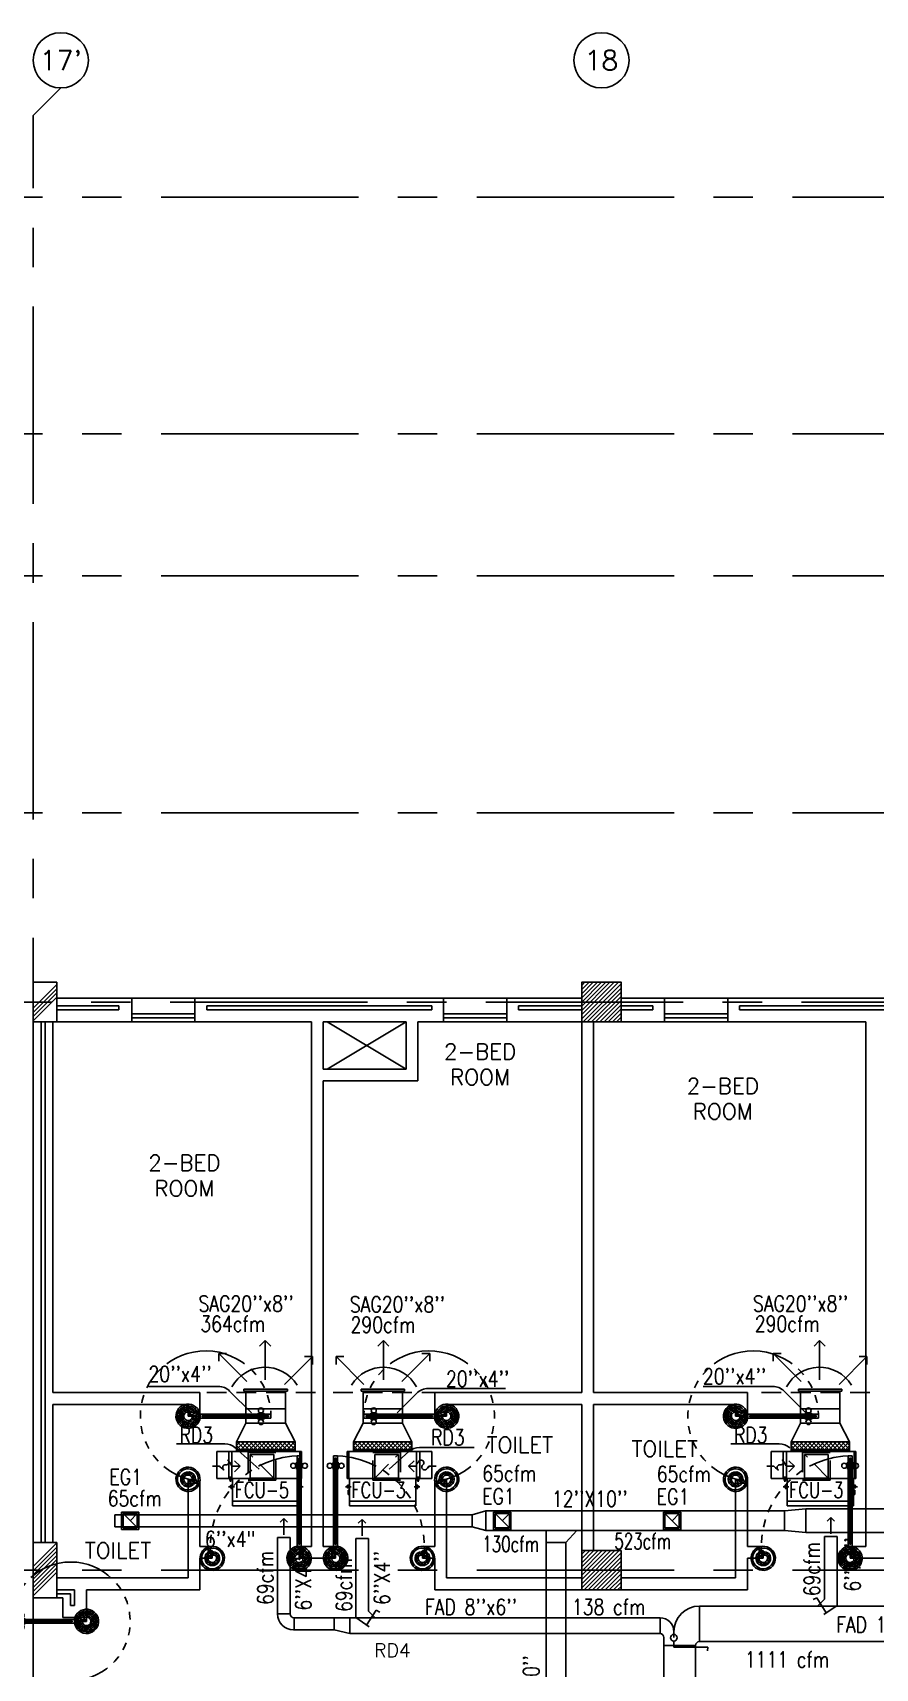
# Model space of a CAD drawing. Extents: x 417866029 to 417866302, y 43498045 to 43498122.
# Drawn here: x 417866063.04 to 417866073.71, y 43498101.75 to 43498122.48 of the extents above; entities that cross this region are included whole.
import ezdxf
from ezdxf.enums import TextEntityAlignment as Align

# ---------------------------------------------------------------- set-up
doc = ezdxf.new("R2010")
doc.units = 0
doc.header["$MEASUREMENT"] = 0
doc.linetypes.add('CENTERX2', pattern=[4, 2.5, -0.5, 0.5, -0.5])
doc.linetypes.add('HIDDEN', pattern=[0.375, 0.25, -0.125])
doc.layers.get('0').update_dxf_attribs({"linetype": 'CONTINUOUS'})
for name, color, linetype in [('AX-CR', 7, 'CONTINUOUS'), ('AX-TXT', 2, 'CONTINUOUS'), ('AXES', 11, 'CENTERX2'), ('COL', 7, 'CONTINUOUS'), ('DOOR', 9, 'CONTINUOUS'), ('DUCT', 6, 'CONTINUOUS'), ('EXDUCT', 10, 'CONTINUOUS'), ('FCU', 6, 'CONTINUOUS'), ('HAT', 11, 'CONTINUOUS'), ('INSUL', 9, 'CONTINUOUS'), ('M-EGU.', 2, 'CONTINUOUS'), ('M-TEXT', 2, 'CONTINUOUS'), ('PSUPPLY', 3, 'HIDDEN'), ('RM-NAME', 9, 'CONTINUOUS'), ('SCD', 2, 'CONTINUOUS'), ('SHAFT', 9, 'CONTINUOUS'), ('WALL', 9, 'CONTINUOUS'), ('WIN', 9, 'CONTINUOUS')]:
    doc.layers.add(name, color=color, linetype=linetype)
doc.styles.add('ROMANS', font='ROMANS.shx', dxfattribs={"width": 0.6})

# ---------------------------------------------------------------- blocks, each defined once
blk = doc.blocks.new('AXU')
at = {"layer": 'AX-CR'}
blk.add_circle((0, 350), 350, dxfattribs=at)
at = {"layer": 'AX-TXT', "style": 'ROMANS'}
blk.add_attdef('AX', text='', height=250, dxfattribs=at).set_placement((0, 350), align=Align.MIDDLE)
blk = doc.blocks.new('DOOR100')
at = {"layer": 'DOOR', "color": 7, "linetype": 'ByBlock'}
for p, q in [((-75, 1250), (-75, 1300)), ((-75, 1300), (-25, 1300)), ((-25, 1300), (-75, 1300)), ((-58, 1250), (-75, 1250)), ((-58, 1250), (-58, 1270)), ((-42, 1270), (-58, 1270)), ((-42, 1250), (-42, 1270)), ((-25, 1250), (-42, 1250)), ((-25, 1250), (-25, 1300)), ((-91, 1205), (-91, 1140)), ((-82, 1205), (-91, 1205)), ((-82, 1140), (-91, 1140)), ((-82, 1128), (-82, 1218)), ((-75, 1218), (-82, 1218)), ((-82, 1205), (-82, 1140)), ((-75, 1128), (-82, 1128)), ((-25, 1218), (-18, 1218)), ((-25, 1128), (-18, 1128)), ((-18, 1128), (-18, 1218)), ((-18, 1205), (-18, 1140)), ((-18, 1205), (-9, 1205)), ((-18, 1140), (-9, 1140)), ((-9, 1205), (-9, 1140)), ((-1200, 0), (-1200, 150)), ((-1200, 150), (-1175, 150)), ((-1200, 150), (-1200, 0)), ((-1150, 0), (-1200, 114)), ((-1150, 0), (-1200, 40)), ((-1150, 0), (-1200, 0)), ((-1175, 150), (-1175, 100)), ((-1175, 100), (-1150, 100)), ((-1150, 0), (-1163, 100)), ((-1150, 100), (-1150, 0)), ((-75, 200), (-58, 200)), ((-75, 150), (-75, 200)), ((-75, 150), (-25, 150)), ((-58, 200), (-58, 180)), ((-58, 180), (-42, 180)), ((-50, 0), (0, 114)), ((-50, 100), (-50, 0)), ((-50, 0), (-37, 100)), ((-25, 100), (-50, 100)), ((-50, 0), (0, 40)), ((-50, 0), (0, 0)), ((-42, 200), (-25, 200)), ((-42, 180), (-42, 200)), ((-25, 200), (-25, 150)), ((0, 150), (-25, 150)), ((-25, 150), (-25, 100)), ((0, 0), (0, 150)), ((0, 150), (0, 0))]:
    blk.add_line(p, q, dxfattribs=at)
at = {"layer": 'DOOR', "linetype": 'ByBlock'}
for p, q in [((-75, 1250), (-75, 200)), ((-58, 200), (-58, 1250)), ((-42, 200), (-42, 1250)), ((-25, 200), (-25, 1250))]:
    blk.add_line(p, q, dxfattribs=at)
at = {"layer": 'DOOR', "color": 7, "linetype": 'ByBlock'}
for centre in [(-124, 1173), (24, 1173)]:
    blk.add_circle(centre, 32.4, dxfattribs=at)
at = {"layer": 'DOOR', "linetype": 'HIDDEN', "ltscale": 0.5}
blk.add_arc((-25, 150), 1150, 90, 180, dxfattribs=at)
at = {"layer": 'DOOR', "color": 7, "linetype": 'ByBlock'}
for centre, radius, start, end in [((-1150, 0), 154, 103.7142, 108.8947), ((-1150, 0), 134, 100.72, 111.8402), ((-1150, 0), 94.4, 90, 121.9818), ((-1150, 0), 74.4, 90, 132.2236), ((-1150, 0), 54.4, 90, 156.7926), ((-1150, 0), 34.4, 90, 180), ((-1150, 0), 14.4, 90, 180), ((-50, 0), 94.4, 58.0182, 90), ((-50, 0), 74.4, 47.7764, 90), ((-50, 0), 54.4, 23.2074, 90), ((-50, 0), 34.4, 0, 90), ((-50, 0), 14.4, 0, 90), ((-50, 0), 134, 68.1598, 79.28), ((-50, 0), 114, 64.0838, 77.3774), ((-50, 0), 154, 71.1053, 76.2858)]:
    blk.add_arc(centre, radius, start, end, dxfattribs=at)
blk = doc.blocks.new('DOOR90')
at = {"layer": 'DOOR', "color": 7, "linetype": 'ByBlock'}
for p, q in [((-150, 0), (0, 0)), ((-150, 0), (-150, -25)), ((0, -50), (-114, 0)), ((0, -50), (-40, 0)), ((0, -50), (0, 0)), ((-1000, -25), (-1050, -25)), ((-1050, -75), (-1050, -25)), ((-1050, -25), (-1050, -75)), ((-1000, -75), (-1050, -75)), ((-1000, -42), (-1020, -42)), ((-1020, -42), (-1020, -58)), ((-1000, -58), (-1020, -58)), ((-1000, -25), (-1000, -42)), ((-1000, -58), (-1000, -75)), ((-878, -18), (-968, -18)), ((-968, -25), (-968, -18)), ((-968, -75), (-968, -82)), ((-878, -82), (-968, -82)), ((-955, -9), (-890, -9)), ((-955, -18), (-955, -9)), ((-955, -18), (-890, -18)), ((-955, -82), (-890, -82)), ((-955, -82), (-955, -91)), ((-955, -91), (-890, -91)), ((-890, -18), (-890, -9)), ((-890, -82), (-890, -91)), ((-878, -25), (-878, -18)), ((-878, -75), (-878, -82)), ((-200, -25), (-150, -25)), ((-200, -42), (-200, -25)), ((-180, -42), (-200, -42)), ((-200, -58), (-180, -58)), ((-200, -75), (-200, -58)), ((-150, -75), (-200, -75)), ((-180, -58), (-180, -42)), ((-150, -25), (-100, -25)), ((-150, -75), (-150, -25)), ((-100, -25), (-100, -50)), ((0, -50), (-100, -37)), ((-100, -50), (0, -50)), ((-150, -875), (-100, -875)), ((-150, -900), (-150, -875)), ((-150, -900), (0, -900)), ((0, -900), (-150, -900)), ((0, -850), (-114, -900)), ((-100, -875), (-100, -850)), ((0, -850), (-100, -863)), ((-100, -850), (0, -850)), ((0, -850), (-40, -900)), ((0, -850), (0, -900))]:
    blk.add_line(p, q, dxfattribs=at)
at = {"layer": 'DOOR', "linetype": 'ByBlock'}
for p, q in [((-200, -25), (-1000, -25)), ((-200, -42), (-1000, -42)), ((-200, -58), (-1000, -58)), ((-1000, -75), (-200, -75))]:
    blk.add_line(p, q, dxfattribs=at)
at = {"layer": 'DOOR', "color": 7, "linetype": 'ByBlock'}
for centre in [(-923, 24), (-923, -124)]:
    blk.add_circle(centre, 32.4, dxfattribs=at)
for centre, radius, start, end in [((0, -50), 154, 161.1053, 166.2858), ((0, -50), 94.4, 148.0182, 180), ((0, -50), 134, 158.1598, 169.28), ((0, -50), 114, 154.0838, 167.3774), ((0, -50), 74.4, 137.7764, 180), ((0, -50), 54.4, 113.2074, 180), ((0, -50), 34.4, 90, 180), ((0, -50), 14.4, 90, 180), ((0, -850), 154, 193.7142, 198.8947), ((0, -850), 134, 190.72, 201.8402), ((0, -850), 94.4, 180, 211.9818), ((0, -850), 74.4, 180, 222.2236), ((0, -850), 54.4, 180, 246.7926), ((0, -850), 34.4, 180, 270), ((0, -850), 14.4, 180, 270)]:
    blk.add_arc(centre, radius, start, end, dxfattribs=at)
at = {"layer": 'DOOR', "linetype": 'HIDDEN', "ltscale": 0.5}
blk.add_arc((-222, -50), 828, 178.2701, 275.003, dxfattribs=at)
blk = doc.blocks.new('A$C1DFA4FE8')
at = {"layer": 'DOOR', "color": 0, "linetype": 'ByBlock'}
for p, q in [((0, 1631), (0, 1581)), ((0, 1581), (0, 1631)), ((50, 1631), (0, 1631)), ((50, 1581), (0, 1581)), ((30, 1614), (30, 1598)), ((50, 1614), (30, 1614)), ((50, 1598), (30, 1598)), ((50, 1631), (50, 1614)), ((50, 1598), (50, 1581)), ((750, 1614), (750, 1631)), ((750, 1631), (800, 1631)), ((770, 1614), (750, 1614)), ((750, 1581), (750, 1598)), ((750, 1598), (770, 1598)), ((800, 1581), (750, 1581)), ((770, 1598), (770, 1614)), ((950, 1656), (800, 1656)), ((800, 1656), (800, 1631)), ((800, 1581), (800, 1631)), ((800, 1631), (850, 1631)), ((850, 1631), (850, 1606)), ((850, 1606), (950, 1606)), ((950, 1606), (950, 1656)), ((0, 81), (0, 131)), ((0, 131), (0, 81)), ((50, 131), (0, 131)), ((50, 81), (0, 81)), ((30, 98), (30, 114)), ((50, 114), (30, 114)), ((50, 98), (30, 98)), ((50, 114), (50, 131)), ((50, 81), (50, 98)), ((83, 131), (83, 138)), ((173, 138), (83, 138)), ((83, 81), (83, 74)), ((173, 74), (83, 74)), ((95, 138), (95, 147)), ((95, 147), (160, 147)), ((95, 138), (160, 138)), ((95, 74), (95, 65)), ((95, 74), (160, 74)), ((95, 65), (160, 65)), ((160, 138), (160, 147)), ((160, 74), (160, 65)), ((173, 131), (173, 138)), ((173, 81), (173, 74)), ((750, 131), (750, 114)), ((800, 131), (750, 131)), ((750, 114), (770, 114)), ((750, 98), (750, 81)), ((770, 98), (750, 98)), ((750, 81), (800, 81)), ((770, 114), (770, 98)), ((800, 131), (800, 81)), ((800, 56), (800, 81)), ((800, 81), (850, 81)), ((950, 56), (800, 56)), ((850, 106), (950, 106)), ((850, 81), (850, 106)), ((950, 106), (950, 56))]:
    blk.add_line(p, q, dxfattribs=at)
at = {"layer": 'DOOR', "linetype": 'ByBlock'}
for p, q in [((750, 1631), (50, 1631)), ((750, 1614), (50, 1614)), ((750, 1598), (50, 1598)), ((50, 1581), (750, 1581)), ((50, 131), (750, 131)), ((750, 114), (50, 114)), ((750, 98), (50, 98)), ((750, 81), (50, 81))]:
    blk.add_line(p, q, dxfattribs=at)
at = {"layer": 'DOOR', "color": 9, "linetype": 'ByBlock'}
for p, q in [((950, 1606), (837, 1656)), ((950, 1606), (850, 1619)), ((950, 1606), (910, 1656)), ((950, 106), (837, 56)), ((950, 106), (850, 93)), ((950, 106), (910, 56))]:
    blk.add_line(p, q, dxfattribs=at)
at = {"layer": 'DOOR', "color": 0, "linetype": 'ByBlock'}
for centre in [(128, 179), (128, 32)]:
    blk.add_circle(centre, 32.4, dxfattribs=at)
at = {"layer": 'DOOR', "linetype": 'HIDDEN', "ltscale": 0.5}
for centre, start, end in [((752, 1606), 178.0938, 273.7249), ((752, 106), 86.2751, 181.9062)]:
    blk.add_arc(centre, 752, start, end, dxfattribs=at)
at = {"layer": 'DOOR', "color": 9, "linetype": 'ByBlock'}
for centre, radius, start, end in [((950, 1606), 154, 161.1053, 166.2858), ((950, 1606), 134, 158.1598, 169.28), ((950, 1606), 114, 154.0838, 167.3774), ((950, 1606), 94.4, 148.0182, 180), ((950, 1606), 74.4, 137.7764, 180), ((950, 1606), 54.4, 113.2074, 180), ((950, 1606), 34.4, 90, 180), ((950, 1606), 14.4, 90, 180), ((950, 106), 154, 193.7142, 198.8947), ((950, 106), 134, 190.72, 201.8402), ((950, 106), 114, 192.6226, 205.9162), ((950, 106), 94.4, 180, 211.9818), ((950, 106), 74.4, 180, 222.2236), ((950, 106), 54.4, 180, 246.7926), ((950, 106), 34.4, 180, 270), ((950, 106), 14.4, 180, 270)]:
    blk.add_arc(centre, radius, start, end, dxfattribs=at)
blk = doc.blocks.new('*X37')
at = {"color": 0}
for p, q in [((16890, -2467), (16943, -2414)), ((16890, -2520), (16990, -2420)), ((16990, -2565), (16890, -2465)), ((16890, -2573), (16990, -2473)), ((16990, -2512), (16892, -2414)), ((16990, -2459), (16945, -2414)), ((16990, -2619), (16890, -2519)), ((16890, -2626), (16990, -2526)), ((16990, -2672), (16890, -2572)), ((16890, -2679), (16990, -2579)), ((16990, -2725), (16890, -2625)), ((16890, -2732), (16990, -2632)), ((16990, -2778), (16890, -2678)), ((16890, -2785), (16990, -2685)), ((16990, -2831), (16890, -2731)), ((16890, -2838), (16990, -2738)), ((16990, -2884), (16890, -2784)), ((16890, -2891), (16990, -2791)), ((16990, -2937), (16890, -2837)), ((16890, -2944), (16990, -2844)), ((16990, -2990), (16890, -2890)), ((16890, -2997), (16990, -2897)), ((16990, -3043), (16890, -2943)), ((16890, -3050), (16990, -2950)), ((16990, -3096), (16890, -2996)), ((16890, -3103), (16990, -3003)), ((16990, -3149), (16890, -3049)), ((16944, -3155), (16890, -3102)), ((16892, -3155), (16990, -3056)), ((16945, -3155), (16990, -3109))]:
    blk.add_line(p, q, dxfattribs=at)
blk = doc.blocks.new('WHE06')
at = {"color": 6}
for p, q in [((0, -422), (0, 422)), ((0, 422), (346, 422)), ((346, 469), (346, -451)), ((689, 469), (346, 469)), ((689, -451), (689, 469)), ((0, -422), (346, -422)), ((346, -451), (689, -451))]:
    blk.add_line(p, q, dxfattribs=at)
at = {"color": 3}
for p, q in [((60, -422), (60, 422)), ((212, 437), (269, 437)), ((232, 452), (232, 422)), ((232, 452), (252, 452)), ((242, 472), (242, 399)), ((252, 452), (252, 422)), ((305, 448), (373, 448)), ((321, 458), (321, 438)), ((321, 458), (346, 458)), ((321, 438), (346, 438)), ((689, 622), (346, 622)), ((346, 622), (346, 469)), ((346, 430), (689, 430)), ((689, 469), (689, 622)), ((811, 371), (689, 371)), ((711, -371), (711, 371)), ((811, -371), (811, 371)), ((242, -472), (242, -399)), ((811, -371), (689, -371)), ((142, -437), (142, -422)), ((142, -437), (197, -437)), ((197, -437), (197, -422)), ((221, -437), (269, -437)), ((232, -452), (232, -422)), ((232, -452), (252, -452)), ((252, -452), (252, -422)), ((346, -430), (689, -430))]:
    blk.add_line(p, q, dxfattribs=at)
at = {"color": 11}
blk.add_blockref('*X37', (-16179, 2784), dxfattribs=at)
blk = doc.blocks.new('RM1')
at = {"layer": 'RM-NAME', "style": 'ROMANS'}
for tag, p in [('ROOMNAME1', (0, 324)), ('ROOMNAME2', (0, 0))]:
    blk.add_attdef(tag, text='', height=200, dxfattribs=at).set_placement(p, align=Align.MIDDLE)
blk = doc.blocks.new('*X81')
at = {"color": 0}
for p, q in [((227929, 169910), (228408, 170390)), ((227929, 169963), (228355, 170390)), ((227929, 170017), (228302, 170390)), ((227929, 170070), (228249, 170390)), ((227929, 170123), (228196, 170390)), ((227929, 170176), (228143, 170390)), ((227929, 170229), (228090, 170390)), ((227929, 170282), (228037, 170390)), ((227929, 170335), (227984, 170390)), ((227961, 169890), (228429, 170357)), ((228014, 169890), (228429, 170304)), ((228067, 169890), (228429, 170251)), ((228120, 169890), (228429, 170198)), ((228173, 169890), (228429, 170145)), ((228226, 169890), (228429, 170092)), ((228279, 169890), (228429, 170039)), ((228332, 169890), (228429, 169986)), ((228385, 169890), (228429, 169933))]:
    blk.add_line(p, q, dxfattribs=at)
blk = doc.blocks.new('COL50')
at = {"layer": 'COL'}
blk.add_lwpolyline([(-250, 250), (-250, -250), (250, -250), (250, 250)], close=True, dxfattribs=at)
blk = doc.blocks.new('*X80')
at = {"color": 0}
for p, q in [((227929, 177123), (228395, 177590)), ((227929, 177176), (228342, 177590)), ((227929, 177229), (228289, 177590)), ((227929, 177282), (228236, 177590)), ((227929, 177335), (228183, 177590)), ((227929, 177388), (228130, 177590)), ((227929, 177441), (228077, 177590)), ((227929, 177494), (228024, 177590)), ((227929, 177547), (227971, 177590)), ((227948, 177090), (228429, 177570)), ((228001, 177090), (228429, 177517)), ((228054, 177090), (228429, 177464)), ((228107, 177090), (228429, 177411)), ((228161, 177090), (228429, 177358)), ((228214, 177090), (228429, 177305)), ((228267, 177090), (228429, 177252)), ((228320, 177090), (228429, 177199)), ((228373, 177090), (228429, 177146))]:
    blk.add_line(p, q, dxfattribs=at)

msp = doc.modelspace()

# ---------------------------------------------------------------- hatches: boundary and pattern name
at = {"layer": 'HAT', "linetype": 'ByBlock', "ltscale": 0.3}
h = msp.add_hatch(dxfattribs=at)
h.set_pattern_fill('ANSI31', color=256, scale=300, style=0)
h.set_pattern_definition([(45.000427, (417865804.55061, 43498027.57954), (-0.026516163, 0.026516558), [])])
h.paths.add_polyline_path([(417866063.343, 43498110.441), (417866063.043, 43498110.441), (417866063.043, 43498110.191), (417866063.343, 43498110.191)])
h.paths.add_polyline_path([(417866063.343, 43498110.191), (417866063.043, 43498110.191), (417866063.043, 43498109.941), (417866063.343, 43498109.941)])
at = {"layer": 'HAT'}
h = msp.add_hatch(dxfattribs=at)
h.set_pattern_fill('ANSI31', color=256, scale=0.3, style=0)
h.set_pattern_definition([(45, (417865814.487282, 43498027.579705), (-0.0265165043, 0.0265165043), [])])
h.paths.add_polyline_path([(417866063.343, 43498103.341), (417866063.043, 43498103.341), (417866063.043, 43498102.991), (417866063.343, 43498102.991)])
h.paths.add_polyline_path([(417866063.343, 43498102.991), (417866063.043, 43498102.991), (417866063.043, 43498102.641), (417866063.343, 43498102.641)])

# ---------------------------------------------------------------- linework, layer by layer
at = {"layer": 'AXES'}
for p, q in [((417866063.043, 43498121.427), (417866063.393, 43498121.777)), ((417866063.043, 43498044.506), (417866063.043, 43498121.427)), ((417866103.163, 43498120.391), (417866053.153, 43498120.391)), ((417866103.163, 43498117.391), (417866053.153, 43498117.391)), ((417866103.163, 43498115.591), (417866053.153, 43498115.591)), ((417866103.163, 43498112.591), (417866053.153, 43498112.591)), ((417866032.778, 43498110.191), (417866103.163, 43498110.191)), ((417866103.163, 43498102.991), (417866053.153, 43498102.991))]:
    msp.add_line(p, q, dxfattribs=at)
at = {"layer": 'COL'}
for p, q in [((417866063.043, 43498110.441), (417866063.343, 43498110.441)), ((417866063.043, 43498109.941), (417866063.043, 43498110.441)), ((417866063.343, 43498110.441), (417866063.343, 43498109.941)), ((417866063.343, 43498109.941), (417866063.043, 43498109.941))]:
    msp.add_line(p, q, dxfattribs=at)
for points in [[(417866070.493, 43498109.941), (417866070.493, 43498110.441), (417866069.993, 43498110.441), (417866069.993, 43498109.941)], [(417866063.343, 43498103.341), (417866063.343, 43498102.641), (417866063.043, 43498102.641), (417866063.043, 43498103.341)]]:
    msp.add_lwpolyline(points, close=True, dxfattribs=at)
at = {"layer": 'DUCT', "color": 2, "linetype": 'HIDDEN'}
for p, q in [((417866065.244, 43498105.241), (417866066.656, 43498105.241)), ((417866068.217, 43498105.241), (417866066.804, 43498105.241)), ((417866072.269, 43498105.241), (417866073.681, 43498105.241))]:
    msp.add_line(p, q, dxfattribs=at)
at = {"layer": 'DUCT', "linetype": 'Continuous'}
for p, q in [((417866065.739, 43498105.034), (417866065.739, 43498104.852)), ((417866066.239, 43498105.034), (417866066.239, 43498104.852)), ((417866067.223, 43498105.034), (417866067.223, 43498104.852)), ((417866067.723, 43498105.034), (417866067.723, 43498104.852)), ((417866072.764, 43498105.034), (417866072.764, 43498104.852)), ((417866073.264, 43498105.034), (417866073.264, 43498104.852)), ((417866065.739, 43498104.852), (417866065.62, 43498104.616)), ((417866066.239, 43498104.852), (417866065.739, 43498104.852)), ((417866066.361, 43498104.616), (417866066.239, 43498104.852)), ((417866067.101, 43498104.616), (417866067.223, 43498104.852)), ((417866067.223, 43498104.852), (417866067.723, 43498104.852)), ((417866067.723, 43498104.852), (417866067.842, 43498104.616)), ((417866072.764, 43498104.852), (417866072.645, 43498104.616)), ((417866073.264, 43498104.852), (417866072.764, 43498104.852)), ((417866073.386, 43498104.616), (417866073.264, 43498104.852))]:
    msp.add_line(p, q, dxfattribs=at)
at = {"layer": 'DUCT'}
for p, q in [((417866066.14, 43498102.435), (417866066.14, 43498103.403)), ((417866066.14, 43498103.403), (417866066.3, 43498103.403)), ((417866066.3, 43498103.403), (417866066.3, 43498102.435)), ((417866067.13, 43498102.389), (417866067.13, 43498103.391)), ((417866067.13, 43498103.391), (417866067.29, 43498103.391)), ((417866067.29, 43498103.391), (417866067.29, 43498102.469)), ((417866073.069, 43498103.415), (417866073.069, 43498102.624)), ((417866073.069, 43498103.415), (417866073.229, 43498103.415)), ((417866073.229, 43498102.544), (417866073.229, 43498103.415)), ((417866072.97, 43498102.639), (417866072.925, 43498102.616)), ((417866073.091, 43498102.447), (417866072.97, 43498102.639)), ((417866072.97, 43498102.639), (417866072.97, 43498102.639)), ((417866072.989, 43498102.544), (417866073.069, 43498102.624)), ((417866073.229, 43498102.544), (417866073.061, 43498102.427)), ((417866067.13, 43498102.389), (417866067.298, 43498102.271))]:
    msp.add_line(p, q, dxfattribs=at)
at = {"layer": 'DUCT', "linetype": 'ByBlock'}
for p, q in [((417866066.3, 43498102.435), (417866066.14, 43498102.435)), ((417866066.35, 43498102.385), (417866070.985, 43498102.385)), ((417866066.35, 43498102.385), (417866066.35, 43498102.235)), ((417866066.856, 43498102.385), (417866066.856, 43498102.235)), ((417866067.054, 43498102.385), (417866067.054, 43498102.185)), ((417866067.268, 43498102.292), (417866067.388, 43498102.483)), ((417866067.37, 43498102.389), (417866067.29, 43498102.469)), ((417866067.388, 43498102.483), (417866067.388, 43498102.483)), ((417866067.388, 43498102.483), (417866067.436, 43498102.458)), ((417866070.985, 43498102.185), (417866070.985, 43498102.385)), ((417866071.485, 43498102.535), (417866092.854, 43498102.535)), ((417866071.485, 43498102.085), (417866071.485, 43498102.535)), ((417866066.34, 43498102.235), (417866066.856, 43498102.235)), ((417866067.054, 43498102.185), (417866066.856, 43498102.235)), ((417866067.054, 43498102.185), (417866070.985, 43498102.185)), ((417866071.035, 43498093.088), (417866071.035, 43498102.135)), ((417866071.16, 43498102.135), (417866071.16, 43498102.21)), ((417866071.435, 43498102.035), (417866071.035, 43498102.035)), ((417866071.435, 43498099.046), (417866071.435, 43498102.035)), ((417866071.485, 43498102.085), (417866078.417, 43498102.085))]:
    msp.add_line(p, q, dxfattribs=at)
at = {"layer": 'DUCT', "color": 2, "linetype": 'ByBlock'}
for p, q in [((417866071.16, 43498102.095), (417866071.158, 43498102.014)), ((417866071.158, 43498102.014), (417866071.589, 43498102.014)), ((417866071.589, 43498102.014), (417866071.587, 43498101.966))]:
    msp.add_line(p, q, dxfattribs=at)
msp.add_circle((417866071.16, 43498102.134), 0.042, dxfattribs=at)
at = {"layer": 'DUCT', "linetype": 'ByBlock'}
for centre, radius, start, end in [((417866066.34, 43498102.435), 0.2, 180, 270), ((417866066.35, 43498102.435), 0.05, 180, 270), ((417866070.985, 43498102.21), 0.175, 0, 90), ((417866071.485, 43498102.21), 0.325, 90, 180), ((417866070.985, 43498102.135), 0.05, 0, 90), ((417866071.485, 43498102.035), 0.05, 90, 180)]:
    msp.add_arc(centre, radius, start, end, dxfattribs=at)
at = {"layer": 'EXDUCT', "linetype": 'ByBlock'}
for p, q in [((417866064.078, 43498103.541), (417866064.078, 43498103.691)), ((417866068.605, 43498103.691), (417866064.078, 43498103.691)), ((417866068.605, 43498103.691), (417866068.779, 43498103.741)), ((417866068.605, 43498103.541), (417866068.605, 43498103.691)), ((417866072.563, 43498103.741), (417866068.779, 43498103.741)), ((417866068.779, 43498103.491), (417866068.779, 43498103.741)), ((417866072.563, 43498103.741), (417866072.832, 43498103.766)), ((417866072.563, 43498103.491), (417866072.563, 43498103.741)), ((417866088.578, 43498103.766), (417866072.832, 43498103.766)), ((417866072.832, 43498103.466), (417866072.832, 43498103.766)), ((417866068.605, 43498103.541), (417866064.078, 43498103.541)), ((417866068.605, 43498103.541), (417866068.779, 43498103.491)), ((417866072.563, 43498103.491), (417866068.779, 43498103.491)), ((417866069.543, 43498097.728), (417866069.543, 43498103.491)), ((417866069.793, 43498103.341), (417866069.931, 43498103.491)), ((417866072.563, 43498103.491), (417866072.832, 43498103.466)), ((417866088.578, 43498103.466), (417866072.832, 43498103.466)), ((417866069.793, 43498103.341), (417866069.543, 43498103.341)), ((417866069.793, 43498085.378), (417866069.793, 43498103.341))]:
    msp.add_line(p, q, dxfattribs=at)
at = {"layer": 'INSUL'}
for p, q in [((417866063.343, 43498110.141), (417866064.129, 43498110.141)), ((417866063.343, 43498110.091), (417866064.129, 43498110.091)), ((417866064.129, 43498110.141), (417866064.129, 43498110.091)), ((417866068.093, 43498110.141), (417866065.243, 43498110.141)), ((417866065.243, 43498110.141), (417866065.243, 43498110.091)), ((417866068.093, 43498110.091), (417866065.243, 43498110.091)), ((417866068.093, 43498110.141), (417866068.093, 43498110.091)), ((417866069.193, 43498110.141), (417866069.993, 43498110.141)), ((417866069.193, 43498110.141), (417866069.193, 43498110.091)), ((417866069.193, 43498110.091), (417866069.993, 43498110.091)), ((417866070.493, 43498110.141), (417866070.893, 43498110.141)), ((417866070.493, 43498110.091), (417866070.893, 43498110.091)), ((417866070.893, 43498110.141), (417866070.893, 43498110.091)), ((417866075.693, 43498110.141), (417866071.993, 43498110.141)), ((417866071.993, 43498110.141), (417866071.993, 43498110.091)), ((417866075.693, 43498110.091), (417866071.993, 43498110.091)), ((417866063.143, 43498103.341), (417866063.143, 43498109.941)), ((417866063.193, 43498103.341), (417866063.193, 43498109.941)), ((417866063.343, 43498102.741), (417866063.568, 43498102.741)), ((417866063.343, 43498102.691), (417866063.518, 43498102.691)), ((417866063.518, 43498102.691), (417866063.518, 43498102.541)), ((417866063.568, 43498102.741), (417866063.568, 43498102.541)), ((417866063.518, 43498102.541), (417866063.568, 43498102.541))]:
    msp.add_line(p, q, dxfattribs=at)
at = {"layer": 'M-EGU.'}
for p, q in [((417866065.981, 43498105.901), (417866065.911, 43498105.83)), ((417866065.981, 43498105.901), (417866066.052, 43498105.83)), ((417866065.981, 43498105.401), (417866065.981, 43498105.901)), ((417866067.481, 43498105.901), (417866067.41, 43498105.83)), ((417866067.481, 43498105.901), (417866067.551, 43498105.83)), ((417866067.481, 43498105.401), (417866067.481, 43498105.901)), ((417866073.006, 43498105.901), (417866072.936, 43498105.83)), ((417866073.006, 43498105.901), (417866073.077, 43498105.83)), ((417866073.006, 43498105.401), (417866073.006, 43498105.901)), ((417866065.394, 43498105.737), (417866065.394, 43498105.637)), ((417866065.394, 43498105.737), (417866065.494, 43498105.737)), ((417866065.748, 43498105.383), (417866065.394, 43498105.737)), ((417866066.228, 43498105.344), (417866066.582, 43498105.697)), ((417866066.582, 43498105.697), (417866066.482, 43498105.697)), ((417866066.582, 43498105.697), (417866066.582, 43498105.597)), ((417866066.88, 43498105.697), (417866066.88, 43498105.597)), ((417866066.88, 43498105.697), (417866066.98, 43498105.697)), ((417866067.234, 43498105.344), (417866066.88, 43498105.697)), ((417866067.714, 43498105.383), (417866068.068, 43498105.737)), ((417866068.068, 43498105.737), (417866067.968, 43498105.737)), ((417866068.068, 43498105.737), (417866068.068, 43498105.637)), ((417866072.419, 43498105.737), (417866072.419, 43498105.637)), ((417866072.419, 43498105.737), (417866072.519, 43498105.737)), ((417866072.773, 43498105.383), (417866072.419, 43498105.737)), ((417866073.253, 43498105.344), (417866073.607, 43498105.697)), ((417866073.607, 43498105.697), (417866073.507, 43498105.697)), ((417866073.607, 43498105.697), (417866073.607, 43498105.597)), ((417866065.714, 43498105.284), (417866065.714, 43498105.259)), ((417866066.264, 43498105.284), (417866065.714, 43498105.284)), ((417866066.264, 43498105.259), (417866065.714, 43498105.259)), ((417866065.739, 43498105.259), (417866065.739, 43498105.034)), ((417866066.239, 43498105.259), (417866066.239, 43498105.034)), ((417866066.264, 43498105.284), (417866066.264, 43498105.259)), ((417866067.198, 43498105.284), (417866067.198, 43498105.259)), ((417866067.198, 43498105.284), (417866067.748, 43498105.284)), ((417866067.198, 43498105.259), (417866067.748, 43498105.259)), ((417866067.223, 43498105.259), (417866067.223, 43498105.034)), ((417866067.723, 43498105.259), (417866067.723, 43498105.034)), ((417866067.748, 43498105.284), (417866067.748, 43498105.259)), ((417866072.739, 43498105.284), (417866072.739, 43498105.259)), ((417866073.289, 43498105.284), (417866072.739, 43498105.284)), ((417866073.289, 43498105.259), (417866072.739, 43498105.259)), ((417866072.764, 43498105.259), (417866072.764, 43498105.034)), ((417866073.264, 43498105.259), (417866073.264, 43498105.034)), ((417866073.289, 43498105.284), (417866073.289, 43498105.259)), ((417866066.239, 43498105.034), (417866065.739, 43498105.034)), ((417866067.223, 43498105.034), (417866067.723, 43498105.034)), ((417866073.264, 43498105.034), (417866072.764, 43498105.034)), ((417866065.792, 43498104.455), (417866065.792, 43498104.155)), ((417866066.092, 43498104.455), (417866065.792, 43498104.455)), ((417866066.092, 43498104.155), (417866066.092, 43498104.455)), ((417866067.37, 43498104.155), (417866067.37, 43498104.455)), ((417866067.37, 43498104.455), (417866067.67, 43498104.455)), ((417866067.67, 43498104.455), (417866067.67, 43498104.155)), ((417866072.817, 43498104.455), (417866072.817, 43498104.155)), ((417866073.117, 43498104.455), (417866072.817, 43498104.455)), ((417866073.117, 43498104.155), (417866073.117, 43498104.455)), ((417866065.404, 43498104.306), (417866065.315, 43498104.306)), ((417866065.664, 43498104.306), (417866065.563, 43498104.306)), ((417866065.664, 43498104.306), (417866065.594, 43498104.376)), ((417866065.594, 43498104.235), (417866065.664, 43498104.306)), ((417866067.798, 43498104.306), (417866067.868, 43498104.376)), ((417866067.868, 43498104.235), (417866067.798, 43498104.306)), ((417866067.798, 43498104.306), (417866067.899, 43498104.306)), ((417866068.058, 43498104.306), (417866068.147, 43498104.306)), ((417866072.429, 43498104.306), (417866072.34, 43498104.306)), ((417866072.689, 43498104.306), (417866072.588, 43498104.306)), ((417866072.689, 43498104.306), (417866072.619, 43498104.376)), ((417866072.619, 43498104.235), (417866072.689, 43498104.306)), ((417866065.792, 43498104.155), (417866066.092, 43498104.155)), ((417866067.67, 43498104.155), (417866067.37, 43498104.155)), ((417866072.817, 43498104.155), (417866073.117, 43498104.155)), ((417866066.173, 43498103.598), (417866066.22, 43498103.645)), ((417866066.22, 43498103.645), (417866066.267, 43498103.598)), ((417866066.22, 43498103.438), (417866066.22, 43498103.645)), ((417866067.162, 43498103.586), (417866067.21, 43498103.633)), ((417866067.21, 43498103.633), (417866067.257, 43498103.586)), ((417866067.21, 43498103.426), (417866067.21, 43498103.633)), ((417866073.102, 43498103.61), (417866073.149, 43498103.657)), ((417866073.149, 43498103.657), (417866073.196, 43498103.61)), ((417866073.149, 43498103.45), (417866073.149, 43498103.657))]:
    msp.add_line(p, q, dxfattribs=at)
at = {"layer": 'M-EGU.', "linetype": 'HIDDEN'}
for p, q in [((417866065.767, 43498104.48), (417866065.767, 43498104.13)), ((417866066.117, 43498104.48), (417866065.767, 43498104.48)), ((417866066.092, 43498104.155), (417866065.792, 43498104.455)), ((417866066.117, 43498104.13), (417866066.117, 43498104.48)), ((417866067.345, 43498104.13), (417866067.345, 43498104.48)), ((417866067.345, 43498104.48), (417866067.695, 43498104.48)), ((417866067.37, 43498104.155), (417866067.67, 43498104.455)), ((417866067.695, 43498104.48), (417866067.695, 43498104.13)), ((417866072.792, 43498104.48), (417866072.792, 43498104.13)), ((417866073.142, 43498104.48), (417866072.792, 43498104.48)), ((417866073.117, 43498104.155), (417866072.817, 43498104.455)), ((417866073.142, 43498104.13), (417866073.142, 43498104.48)), ((417866065.767, 43498104.13), (417866066.117, 43498104.13)), ((417866067.695, 43498104.13), (417866067.345, 43498104.13)), ((417866072.792, 43498104.13), (417866073.142, 43498104.13))]:
    msp.add_line(p, q, dxfattribs=at)
at = {"layer": 'M-EGU.'}
for points in [[(417866065.404, 43498104.306, -0.1324), (417866065.426, 43498104.274, -0.15664), (417866065.457, 43498104.261, -0.736612), (417866065.482, 43498104.324, 0.774232), (417866065.51, 43498104.385, 0.203349), (417866065.552, 43498104.357, 0.193808), (417866065.563, 43498104.306)], [(417866068.058, 43498104.306, -0.1324), (417866068.036, 43498104.274, -0.15664), (417866068.005, 43498104.261, -0.736612), (417866067.98, 43498104.324, 0.774232), (417866067.952, 43498104.385, 0.203349), (417866067.91, 43498104.357, 0.193808), (417866067.899, 43498104.306)], [(417866072.429, 43498104.306, -0.1324), (417866072.451, 43498104.274, -0.15664), (417866072.482, 43498104.261, -0.736612), (417866072.507, 43498104.324, 0.774232), (417866072.535, 43498104.385, 0.203349), (417866072.577, 43498104.357, 0.193808), (417866072.588, 43498104.306)]]:
    msp.add_lwpolyline(points, format="xyb", dxfattribs=at)
for centre, start, end in [((417866065.981, 43498105.085), 31.8651, 151.4703), ((417866067.481, 43498105.085), 28.5297, 148.1349), ((417866073.006, 43498105.085), 31.8651, 151.4703)]:
    msp.add_arc(centre, 0.477, start, end, dxfattribs=at)
at = {"layer": 'M-TEXT', "color": 4}
for p, q in [((417866065.39, 43498105.319), (417866064.505, 43498105.319)), ((417866065.808, 43498104.984), (417866065.532, 43498105.26))]:
    msp.add_line(p, q, dxfattribs=at)
msp.add_arc((417866065.39, 43498105.119), 0.2, 45.0298, 90, dxfattribs=at)
at = {"layer": 'PSUPPLY', "color": 4, "linetype": 'Continuous'}
for p, q in [((417866068.045, 43498105.292), (417866069.028, 43498105.292)), ((417866072.415, 43498105.319), (417866071.53, 43498105.319)), ((417866072.833, 43498104.984), (417866072.557, 43498105.26)), ((417866067.654, 43498104.984), (417866067.903, 43498105.233)), ((417866065.471, 43498104.592), (417866064.857, 43498104.592)), ((417866065.907, 43498104.271), (417866065.604, 43498104.541)), ((417866067.555, 43498104.271), (417866067.804, 43498104.494)), ((417866067.937, 43498104.544), (417866068.632, 43498104.544)), ((417866072.496, 43498104.592), (417866071.882, 43498104.592))]:
    msp.add_line(p, q, dxfattribs=at)
at = {"layer": 'PSUPPLY', "linetype": 'Continuous', "const_width": 0.025}
for points in [[(417866065.818, 43498104.99, 1), (417866065.793, 43498104.99, 1)], [(417866067.644, 43498104.99, -1), (417866067.669, 43498104.99, -1)], [(417866072.843, 43498104.99, 1), (417866072.818, 43498104.99, 1)], [(417866065.92, 43498104.275, 1), (417866065.895, 43498104.275, 1)], [(417866067.542, 43498104.275, -1), (417866067.567, 43498104.275, -1)], [(417866072.945, 43498104.275, 1), (417866072.92, 43498104.275, 1)]]:
    msp.add_lwpolyline(points, format="xyb", close=True, dxfattribs=at)
at = {"layer": 'PSUPPLY', "color": 4, "linetype": 'Continuous'}
for centre, start, end in [((417866068.045, 43498105.092), 90, 134.9702), ((417866072.415, 43498105.119), 45.0298, 90), ((417866065.471, 43498104.392), 48.2693, 90), ((417866067.937, 43498104.344), 90, 131.7307), ((417866072.496, 43498104.392), 48.2693, 90)]:
    msp.add_arc(centre, 0.2, start, end, dxfattribs=at)
at = {"layer": 'SCD', "linetype": 'HIDDEN'}
for p, q in [((417866064.162, 43498103.726), (417866064.382, 43498103.726)), ((417866064.162, 43498103.506), (417866064.162, 43498103.726)), ((417866064.182, 43498103.706), (417866064.362, 43498103.526)), ((417866064.382, 43498103.726), (417866064.382, 43498103.506)), ((417866068.876, 43498103.726), (417866069.096, 43498103.726)), ((417866068.876, 43498103.506), (417866068.876, 43498103.726)), ((417866068.896, 43498103.706), (417866069.076, 43498103.526)), ((417866069.096, 43498103.726), (417866069.096, 43498103.506)), ((417866071.028, 43498103.726), (417866071.248, 43498103.726)), ((417866071.028, 43498103.506), (417866071.028, 43498103.726)), ((417866071.048, 43498103.706), (417866071.228, 43498103.526)), ((417866071.248, 43498103.726), (417866071.248, 43498103.506)), ((417866064.382, 43498103.506), (417866064.162, 43498103.506)), ((417866069.096, 43498103.506), (417866068.876, 43498103.506)), ((417866071.248, 43498103.506), (417866071.028, 43498103.506))]:
    msp.add_line(p, q, dxfattribs=at)
at = {"layer": 'SCD'}
for p, q in [((417866064.182, 43498103.706), (417866064.362, 43498103.706)), ((417866064.182, 43498103.526), (417866064.182, 43498103.706)), ((417866064.362, 43498103.706), (417866064.362, 43498103.526)), ((417866068.896, 43498103.706), (417866069.076, 43498103.706)), ((417866068.896, 43498103.526), (417866068.896, 43498103.706)), ((417866069.076, 43498103.706), (417866069.076, 43498103.526)), ((417866071.048, 43498103.706), (417866071.228, 43498103.706)), ((417866071.048, 43498103.526), (417866071.048, 43498103.706)), ((417866071.228, 43498103.706), (417866071.228, 43498103.526)), ((417866064.362, 43498103.526), (417866064.182, 43498103.526)), ((417866069.076, 43498103.526), (417866068.896, 43498103.526)), ((417866071.228, 43498103.526), (417866071.048, 43498103.526))]:
    msp.add_line(p, q, dxfattribs=at)
at = {"layer": 'SCD', "linetype": 'ByBlock'}
for p, q in [((417866064.272, 43498103.616), (417866064.362, 43498103.706)), ((417866068.986, 43498103.616), (417866069.076, 43498103.706)), ((417866071.138, 43498103.616), (417866071.228, 43498103.706))]:
    msp.add_line(p, q, dxfattribs=at)
at = {"layer": 'SHAFT', "color": 6, "linetype": 'ByBlock', "ltscale": 0.3}
msp.add_line((417866069.854, 43498110.191), (417866070.627, 43498110.191), dxfattribs=at)
at = {"layer": 'SHAFT', "color": 251, "linetype": 'ByBlock'}
for p, q in [((417866066.768, 43498109.941), (417866067.768, 43498109.341)), ((417866066.768, 43498109.341), (417866067.768, 43498109.941))]:
    msp.add_line(p, q, dxfattribs=at)
at = {"layer": 'WALL'}
for p, q in [((417866063.343, 43498110.241), (417866064.293, 43498110.241)), ((417866064.293, 43498110.241), (417866064.293, 43498109.941)), ((417866068.243, 43498110.241), (417866065.093, 43498110.241)), ((417866065.093, 43498110.241), (417866065.093, 43498109.941)), ((417866068.243, 43498110.241), (417866068.243, 43498109.941)), ((417866069.043, 43498110.241), (417866069.043, 43498109.941)), ((417866069.993, 43498110.241), (417866069.043, 43498110.241)), ((417866070.493, 43498110.241), (417866071.043, 43498110.241)), ((417866071.043, 43498110.241), (417866071.043, 43498109.941)), ((417866075.843, 43498110.241), (417866071.843, 43498110.241)), ((417866071.843, 43498110.241), (417866071.843, 43498109.941)), ((417866063.043, 43498103.341), (417866063.043, 43498109.941)), ((417866063.293, 43498105.241), (417866063.293, 43498109.941)), ((417866063.343, 43498109.941), (417866064.293, 43498109.941)), ((417866066.568, 43498109.941), (417866065.093, 43498109.941)), ((417866066.568, 43498103.291), (417866066.568, 43498109.941)), ((417866067.768, 43498109.941), (417866066.718, 43498109.941)), ((417866066.718, 43498109.941), (417866066.718, 43498109.341)), ((417866067.768, 43498109.941), (417866067.768, 43498109.341)), ((417866068.243, 43498109.941), (417866067.918, 43498109.941)), ((417866067.918, 43498109.941), (417866067.918, 43498109.191)), ((417866069.993, 43498109.941), (417866069.043, 43498109.941)), ((417866069.993, 43498105.241), (417866069.993, 43498109.941)), ((417866070.143, 43498105.241), (417866070.143, 43498109.941)), ((417866070.493, 43498109.941), (417866071.043, 43498109.941)), ((417866073.593, 43498109.941), (417866071.843, 43498109.941)), ((417866073.593, 43498103.291), (417866073.593, 43498109.941)), ((417866067.768, 43498109.341), (417866066.718, 43498109.341)), ((417866066.718, 43498103.291), (417866066.718, 43498109.191)), ((417866067.918, 43498109.191), (417866066.718, 43498109.191)), ((417866065.156, 43498105.241), (417866063.293, 43498105.241)), ((417866065.156, 43498104.991), (417866065.156, 43498105.241)), ((417866068.131, 43498105.241), (417866069.993, 43498105.241)), ((417866068.131, 43498104.991), (417866068.131, 43498105.241)), ((417866072.093, 43498105.241), (417866070.143, 43498105.241)), ((417866072.093, 43498104.991), (417866072.093, 43498105.241)), ((417866065.006, 43498105.091), (417866063.293, 43498105.091)), ((417866063.293, 43498103.341), (417866063.293, 43498105.091)), ((417866065.006, 43498104.991), (417866065.006, 43498105.091)), ((417866068.281, 43498105.091), (417866069.993, 43498105.091)), ((417866068.281, 43498104.991), (417866068.281, 43498105.091)), ((417866069.993, 43498103.241), (417866069.993, 43498105.091)), ((417866070.143, 43498103.241), (417866070.143, 43498105.091)), ((417866071.943, 43498105.091), (417866070.143, 43498105.091)), ((417866071.943, 43498104.991), (417866071.943, 43498105.091)), ((417866065.156, 43498104.991), (417866065.006, 43498104.991)), ((417866068.131, 43498104.991), (417866068.281, 43498104.991)), ((417866072.093, 43498104.991), (417866071.943, 43498104.991)), ((417866063.043, 43498103.341), (417866063.043, 43498104.212)), ((417866065.006, 43498102.891), (417866065.006, 43498104.091)), ((417866065.156, 43498104.091), (417866065.006, 43498104.091)), ((417866065.156, 43498103.291), (417866065.156, 43498104.091)), ((417866068.131, 43498104.091), (417866068.281, 43498104.091)), ((417866068.131, 43498103.291), (417866068.131, 43498104.091)), ((417866068.281, 43498102.891), (417866068.281, 43498104.091)), ((417866071.943, 43498102.891), (417866071.943, 43498104.091)), ((417866072.093, 43498104.091), (417866071.943, 43498104.091)), ((417866072.093, 43498103.291), (417866072.093, 43498104.091)), ((417866065.156, 43498102.741), (417866065.156, 43498103.141)), ((417866065.262, 43498103.141), (417866065.156, 43498103.141)), ((417866068.025, 43498103.141), (417866068.131, 43498103.141)), ((417866068.131, 43498102.741), (417866068.131, 43498103.141)), ((417866072.093, 43498102.741), (417866072.093, 43498103.141)), ((417866063.343, 43498102.891), (417866065.006, 43498102.891)), ((417866063.043, 43498102.741), (417866063.043, 43498102.641)), ((417866063.043, 43498102.641), (417866063.418, 43498102.641)), ((417866063.418, 43498102.641), (417866063.418, 43498102.391)), ((417866063.718, 43498102.741), (417866063.718, 43498102.391)), ((417866063.418, 43498102.391), (417866063.718, 43498102.391))]:
    msp.add_line(p, q, dxfattribs=at)
at = {"layer": 'WALL', "linetype": 'ByBlock'}
for p, q in [((417866065.156, 43498103.291), (417866065.262, 43498103.291)), ((417866065.262, 43498103.291), (417866065.262, 43498103.141)), ((417866066.462, 43498103.291), (417866066.462, 43498103.141)), ((417866066.462, 43498103.291), (417866066.568, 43498103.291)), ((417866066.825, 43498103.291), (417866066.718, 43498103.291)), ((417866066.825, 43498103.291), (417866066.825, 43498103.141)), ((417866068.131, 43498103.291), (417866068.025, 43498103.291)), ((417866068.025, 43498103.291), (417866068.025, 43498103.141)), ((417866072.093, 43498103.291), (417866072.243, 43498103.291)), ((417866073.443, 43498103.291), (417866073.593, 43498103.291)), ((417866066.825, 43498103.141), (417866066.462, 43498103.141)), ((417866072.093, 43498103.141), (417866072.243, 43498103.141)), ((417866073.893, 43498103.141), (417866073.443, 43498103.141)), ((417866068.281, 43498102.891), (417866069.993, 43498102.891)), ((417866070.493, 43498102.891), (417866071.943, 43498102.891)), ((417866071.943, 43498102.891), (417866070.493, 43498102.891)), ((417866063.718, 43498102.741), (417866065.156, 43498102.741)), ((417866068.131, 43498102.741), (417866069.993, 43498102.741)), ((417866070.493, 43498102.741), (417866072.093, 43498102.741)), ((417866072.093, 43498102.741), (417866070.493, 43498102.741))]:
    msp.add_line(p, q, dxfattribs=at)
at = {"layer": 'WALL', "color": 2, "linetype": 'ByBlock'}
for p, q in [((417866072.243, 43498103.141), (417866072.243, 43498103.291)), ((417866073.443, 43498103.141), (417866073.443, 43498103.291))]:
    msp.add_line(p, q, dxfattribs=at)
at = {"layer": 'WALL', "linetype": 'ByBlock', "ltscale": 0.3}
for points in [[(417866063.343, 43498110.441), (417866063.043, 43498110.441), (417866063.043, 43498109.941), (417866063.343, 43498109.941)], [(417866070.493, 43498110.441), (417866069.993, 43498110.441), (417866069.993, 43498109.941), (417866070.493, 43498109.941)], [(417866063.343, 43498103.341), (417866063.043, 43498103.341), (417866063.043, 43498102.641), (417866063.343, 43498102.641)], [(417866070.493, 43498103.241), (417866069.993, 43498103.241), (417866069.993, 43498102.741), (417866070.493, 43498102.741)]]:
    msp.add_lwpolyline(points, close=True, dxfattribs=at)
at = {"layer": 'WIN'}
for p, q in [((417866064.293, 43498110.241), (417866065.093, 43498110.241)), ((417866068.243, 43498110.241), (417866069.043, 43498110.241)), ((417866071.043, 43498110.241), (417866071.843, 43498110.241)), ((417866064.293, 43498110.041), (417866065.093, 43498110.041)), ((417866068.243, 43498110.041), (417866069.043, 43498110.041)), ((417866071.043, 43498110.041), (417866071.843, 43498110.041)), ((417866064.293, 43498109.991), (417866065.093, 43498109.991)), ((417866064.293, 43498109.941), (417866065.093, 43498109.941)), ((417866068.243, 43498109.991), (417866069.043, 43498109.991)), ((417866068.243, 43498109.941), (417866069.043, 43498109.941)), ((417866071.043, 43498109.991), (417866071.843, 43498109.991)), ((417866071.043, 43498109.941), (417866071.843, 43498109.941))]:
    msp.add_line(p, q, dxfattribs=at)

# ---------------------------------------------------------------- block references
at = {"layer": 'AXES', "xscale": 0.0009999871253967285, "yscale": 0.001000002026557922, "zscale": 0.001}
for p, values in [((417866063.393, 43498121.777), {'AX': "17'"}), ((417866070.243, 43498121.777), {'AX': '18'})]:
    msp.add_blockref('AXU', p, dxfattribs=at).add_auto_attribs(values)
at = {"layer": 'COL', "xscale": -0.0009999871253967285, "yscale": 0.001000002026557922, "zscale": 0.001}
msp.add_blockref('COL50', (417866070.243, 43498102.991), dxfattribs=at)
at = {"layer": 'DOOR', "color": 0, "linetype": 'ByBlock', "yscale": 0.001000002026557922, "zscale": 0.001}
for name, p, xscale in [('DOOR90', (417866065.006, 43498104.991), -0.0009999871253967285), ('DOOR90', (417866068.281, 43498104.991), 0.0009999871253967285), ('DOOR90', (417866071.943, 43498104.991), -0.0009999871253967285), ('DOOR100', (417866066.462, 43498103.141), 0.0009999871253967285), ('DOOR100', (417866066.825, 43498103.141), -0.0009999871253967285), ('DOOR100', (417866073.443, 43498103.141), 0.0009999871253967285)]:
    msp.add_blockref(name, p, dxfattribs=dict(at, xscale=xscale))
at = {"layer": 'DOOR', "color": 0, "linetype": 'ByBlock', "xscale": -0.0009999871253967285, "yscale": 0.001000002026557922, "zscale": 0.001, "rotation": 180}
msp.add_blockref('A$C1DFA4FE8', (417866062.768, 43498102.447), dxfattribs=at)
at = {"layer": 'FCU', "linetype": 'ByBlock', "yscale": 0.001000002026557922, "zscale": 0.001}
for p, xscale, rotation in [((417866065.991, 43498103.805), 0.001000002026557922, 90), ((417866067.471, 43498103.805), -0.001000002026557922, 270), ((417866073.016, 43498103.805), 0.001000002026557922, 90)]:
    msp.add_blockref('WHE06', p, dxfattribs=dict(at, xscale=xscale, rotation=rotation))
at = {"layer": 'HAT', "xscale": 0.0009999871253967285, "yscale": 0.001000002026557922, "zscale": 0.001}
for name in ['*X80', '*X81']:
    msp.add_blockref(name, (417865842.065, 43497932.851), dxfattribs=at)
at = {"layer": 'RM-NAME'}
ref = msp.add_blockref('RM1', (417866068.706, 43498109.239), dxfattribs=dict(at, xscale=0.0009999871253967285, yscale=0.001000002026557922, zscale=0.001))
ref.add_attrib('ROOMNAME2', 'ROOM', dxfattribs={"height": 0.2, "style": 'ROMANS'}).set_placement((417866068.706, 43498109.239), align=Align.MIDDLE)
ref.add_attrib('ROOMNAME1', '2-BED', dxfattribs={"height": 0.2, "style": 'ROMANS'}).set_placement((417866068.706, 43498109.563), align=Align.MIDDLE)
ref = msp.add_blockref('RM1', (417866071.781, 43498108.804), dxfattribs=dict(at, xscale=0.0009999871253967285, yscale=0.001000002026557922, zscale=0.001))
ref.add_attrib('ROOMNAME2', 'ROOM', dxfattribs={"height": 0.2, "style": 'ROMANS'}).set_placement((417866071.781, 43498108.804), align=Align.MIDDLE)
ref.add_attrib('ROOMNAME1', '2-BED', dxfattribs={"height": 0.2, "style": 'ROMANS'}).set_placement((417866071.781, 43498109.127), align=Align.MIDDLE)
ref = msp.add_blockref('RM1', (417866064.96, 43498107.829), dxfattribs=dict(at, xscale=0.0009999871253967285, yscale=0.001000002026557922, zscale=0.001))
ref.add_attrib('ROOMNAME2', 'ROOM', dxfattribs={"height": 0.2, "style": 'ROMANS'}).set_placement((417866064.96, 43498107.829), align=Align.MIDDLE)
ref.add_attrib('ROOMNAME1', '2-BED', dxfattribs={"height": 0.2, "style": 'ROMANS'}).set_placement((417866064.96, 43498108.153), align=Align.MIDDLE)
ref = msp.add_blockref('RM1', (417866069.21, 43498104.578), dxfattribs=dict(at, xscale=0.0009999871253967285, yscale=0.001000002026557922, zscale=0.001))
ref.add_attrib('ROOMNAME2', 'TOILET', dxfattribs={"height": 0.2, "style": 'ROMANS'}).set_placement((417866069.21, 43498104.578), align=Align.MIDDLE)
ref = msp.add_blockref('RM1', (417866071.045, 43498104.528), dxfattribs=dict(at, xscale=-0.0009999871253967285, yscale=0.001000002026557922, zscale=0.001))
ref.add_attrib('ROOMNAME2', 'TOILET', dxfattribs={"height": 0.2, "style": 'ROMANS'}).set_placement((417866071.045, 43498104.528), align=Align.MIDDLE)
ref = msp.add_blockref('RM1', (417866064.118, 43498103.239), dxfattribs=dict(at, xscale=0.0009999871253967285, yscale=0.001000002026557922, zscale=0.001))
ref.add_attrib('ROOMNAME2', 'TOILET', dxfattribs={"height": 0.2, "style": 'ROMANS'}).set_placement((417866064.118, 43498103.239), align=Align.MIDDLE)

# ---------------------------------------------------------------- texts
at = {"layer": 'M-TEXT', "style": 'ROMANS'}
for s, width, p in [("SAG20''x8''", 0.8, (417866065.138, 43498106.269)), ("SAG20''x8''", 0.8, (417866067.055, 43498106.258)), ("SAG20''x8''", 0.8, (417866072.163, 43498106.269)), ('364cfm', 0.8, (417866065.161, 43498106.012)), ('290cfm', 0.8, (417866067.064, 43498106)), ('290cfm', 0.8, (417866072.186, 43498106.012)), ("20''x4''", 0.8, (417866064.504, 43498105.377)), ("20''x4''", 0.8, (417866068.273, 43498105.315)), ("20''x4''", 0.8, (417866071.529, 43498105.347)), ('RD3', 0.8, (417866064.897, 43498104.604)), ('RD3', 0.8, (417866068.085, 43498104.573)), ('RD3', 0.8, (417866071.922, 43498104.604)), ('EG1', 0.8, (417866064.01, 43498104.071)), ('65cfm', 0.8, (417866068.733, 43498104.115)), ('65cfm', 0.8, (417866070.944, 43498104.11)), ('65cfm', 0.8, (417866063.987, 43498103.799)), ('FCU-5', 0.75, (417866065.597, 43498103.906)), ('FCU-3', 0.75, (417866067.077, 43498103.906)), ('EG1', 0.8, (417866068.733, 43498103.825)), ("12''X10''", 0.8, (417866069.616, 43498103.794)), ('EG1', 0.8, (417866070.944, 43498103.821)), ('FCU-3', 0.75, (417866072.622, 43498103.906)), ('6\'\'x4"', 0.8, (417866065.219, 43498103.284)), ('130cfm', 0.7, (417866068.733, 43498103.221)), ('523cfm', 0.7, (417866070.406, 43498103.257)), ("FAD 8''x6''", 0.8, (417866068.008, 43498102.424)), ('138 cfm', 0.8, (417866069.868, 43498102.424)), ("FAD 16''X12''", 0.8, (417866073.217, 43498102.199)), ('1111 cfm', 0.8, (417866072.059, 43498101.757))]:
    msp.add_text(s, height=0.2, dxfattribs=dict(at, width=width)).set_placement(p)
at = {"layer": 'M-TEXT', "style": 'ROMANS', "width": 0.8}
for s, p in [("6''X4''", (417866073.523, 43498102.719)), ('69cfm', (417866066.084, 43498102.549)), ("6''X4''", (417866067.562, 43498102.548)), ('69cfm', (417866073.009, 43498102.659)), ("6''X4''", (417866066.567, 43498102.478)), ('69cfm', (417866067.08, 43498102.46)), ("EAD 10''X10''", (417866069.453, 43498100.444))]:
    msp.add_text(s, height=0.2, rotation=90, dxfattribs=at).set_placement(p)
at = {"layer": 'M-TEXT', "style": 'ROMANS'}
msp.add_text('RD4', height=0.175, dxfattribs=at).set_placement((417866067.361, 43498101.887))

doc.saveas('drawing.dxf')
